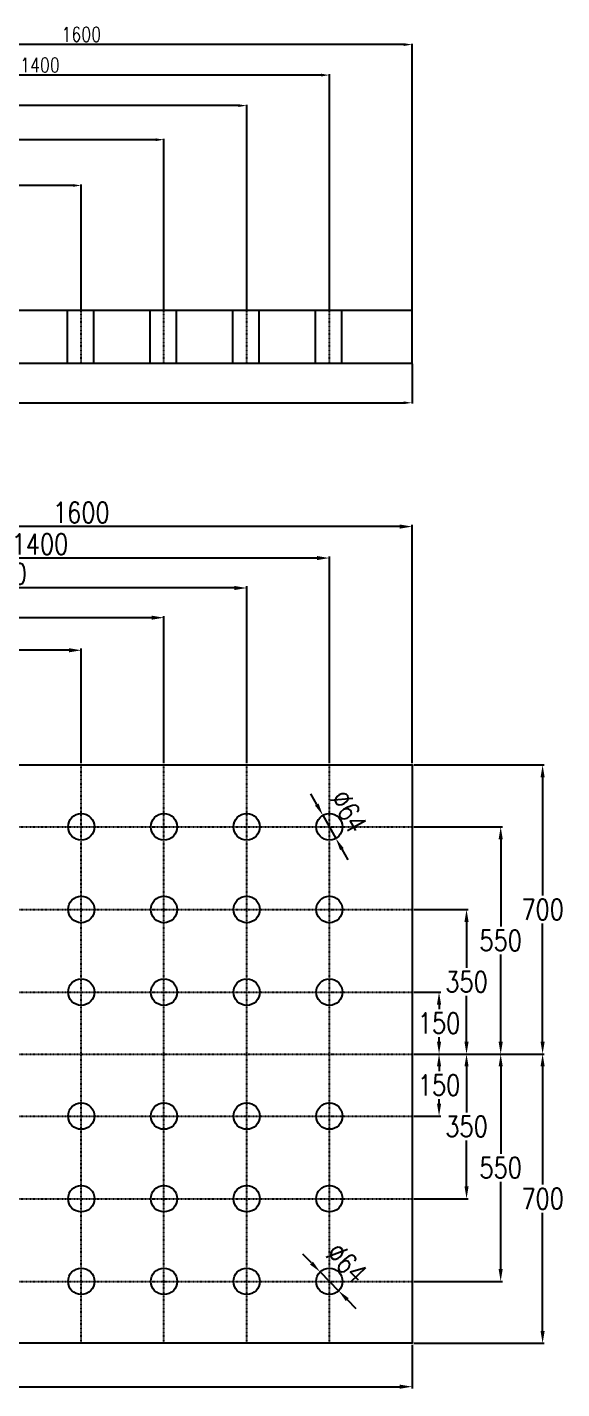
# Model space of a CAD drawing. Header units: millimetres. Extents: x 1541 to 289025, y -12015 to 47026.
# Drawn here: x 4525 to 5818, y 7013 to 10308 of the extents above; entities that cross this region are included whole.
import ezdxf

# ---------------------------------------------------------------- set-up
doc = ezdxf.new("R2010")
doc.units = ezdxf.units.MM
doc.header["$LTSCALE"] = 0.1
doc.linetypes.add('DASHDOT', pattern=[25.4, 12.7, -6.35, 0, -6.35])
for name, color, linetype in [('COTAS', 8, 'Continuous'), ('EJE PERNOS', 1, 'DASHDOT'), ('PERNOS', 3, 'Continuous'), ('PLATINA', 5, 'Continuous')]:
    doc.layers.add(name, color=color, linetype=linetype)
doc.styles.add('CNI_COTAS', font='romans.shx', dxfattribs={"width": 0.8})
doc.dimstyles.new('1.2', dxfattribs={"dimscale": 0, "dimtxt": 35, "dimasz": 20, "dimexe": 2, "dimexo": 2, "dimgap": 7, "dimtad": 1, "dimdec": 0, "dimzin": 4, "dimdsep": 46, "dimtxsty": 'CNI_COTAS', "dimcen": 0, "dimclrd": 256, "dimclrt": 3, "dimadec": 0, "dimazin": 0, "dimtfac": 1, "dimtdec": 0, "dimtmove": 2, "dimatfit": 0, "dimfxl": 0.05, "dimtolj": 1, "dimtzin": 0, "dimarcsym": 1})
doc.dimstyles.new('1.3', dxfattribs={"dimscale": 0, "dimtxt": 50, "dimasz": 30, "dimexe": 4, "dimexo": 4, "dimgap": 9, "dimtad": 1, "dimdec": 0, "dimzin": 4, "dimdsep": 46, "dimtxsty": 'CNI_COTAS', "dimcen": 0, "dimclrd": 256, "dimclrt": 3, "dimadec": 0, "dimazin": 0, "dimtfac": 1, "dimtdec": 0, "dimtmove": 2, "dimatfit": 0, "dimfxl": 0.05, "dimtolj": 1, "dimtzin": 0, "dimarcsym": 0})

# ---------------------------------------------------------------- blocks, each defined once
blk = doc.blocks.new('*D3672')
at = {"layer": 'COTAS', "color": 0, "lineweight": -2, "transparency": 16777216}
for p, q in [((2256.1, 9493.4), (2256.1, 9397.4)), ((5456.1, 9493.4), (5456.1, 9397.4))]:
    blk.add_line(p, q, dxfattribs=at)
at = {"layer": 'COTAS', "lineweight": -2, "transparency": 16777216}
blk.add_line((2276.1, 9399.4), (5436.1, 9399.4), dxfattribs=at)
at = {"layer": 'COTAS', "transparency": 16777216}
for points in [[(2276.1, 9402.8), (2276.1, 9396.1), (2256.1, 9399.4)], [(5436.1, 9402.8), (5436.1, 9396.1), (5456.1, 9399.4)]]:
    blk.add_solid(points, dxfattribs=at)
at = {"layer": 'Defpoints', "color": 0, "transparency": 16777216}
for p in [(2256.1, 9495.4), (5456.1, 9495.4), (5456.1, 9399.4)]:
    blk.add_point(p, dxfattribs=at)
at = {"layer": 'COTAS', "color": 3, "transparency": 16777216, "insert": (3856.1, 9423.9), "char_height": 35, "attachment_point": 5, "style": 'CNI_COTAS'}
blk.add_mtext('\\A1;3200', dxfattribs=at)
blk = doc.blocks.new('*D3226')
at = {"layer": 'COTAS', "color": 0, "lineweight": -2, "ltscale": 3, "transparency": 16777216}
for p, q in [((5460.1, 8373.1), (5674.5, 8373.1)), ((5460.1, 7823.1), (5674.5, 7823.1))]:
    blk.add_line(p, q, dxfattribs=at)
at = {"layer": 'COTAS', "lineweight": -2, "ltscale": 3, "transparency": 16777216}
for p, q in [((5670.5, 8343.1), (5670.5, 8132.1)), ((5670.5, 7853.1), (5670.5, 8064.1))]:
    blk.add_line(p, q, dxfattribs=at)
at = {"layer": 'COTAS', "ltscale": 3, "transparency": 16777216}
for points in [[(5665.5, 8343.1), (5675.5, 8343.1), (5670.5, 8373.1)], [(5665.5, 7853.1), (5675.5, 7853.1), (5670.5, 7823.1)]]:
    blk.add_solid(points, dxfattribs=at)
at = {"layer": 'Defpoints', "color": 0, "ltscale": 3, "transparency": 16777216}
for p in [(5456.1, 8373.1), (5456.1, 7823.1), (5670.5, 7823.1)]:
    blk.add_point(p, dxfattribs=at)
at = {"layer": 'COTAS', "color": 3, "ltscale": 3, "transparency": 16777216, "insert": (5670.5, 8098.1), "char_height": 50, "attachment_point": 5, "rotation": 0.2, "style": 'CNI_COTAS'}
blk.add_mtext('\\A1;550', dxfattribs=at)
blk = doc.blocks.new('*D3653')
at = {"layer": 'COTAS', "color": 0, "lineweight": -2, "transparency": 16777216}
for p, q in [((2256.1, 7119.1), (2256.1, 7014.1)), ((5456.1, 7119.1), (5456.1, 7014.1))]:
    blk.add_line(p, q, dxfattribs=at)
at = {"layer": 'COTAS', "lineweight": -2, "transparency": 16777216}
blk.add_line((2286.1, 7018.1), (5426.1, 7018.1), dxfattribs=at)
at = {"layer": 'COTAS', "transparency": 16777216}
for points in [[(2286.1, 7023.1), (2286.1, 7013.1), (2256.1, 7018.1)], [(5426.1, 7023.1), (5426.1, 7013.1), (5456.1, 7018.1)]]:
    blk.add_solid(points, dxfattribs=at)
at = {"layer": 'Defpoints', "color": 0, "transparency": 16777216}
for p in [(2256.1, 7123.1), (5456.1, 7123.1), (5456.1, 7018.1)]:
    blk.add_point(p, dxfattribs=at)
at = {"layer": 'COTAS', "color": 3, "transparency": 16777216, "insert": (3856.1, 7052.1), "char_height": 50, "attachment_point": 5, "style": 'CNI_COTAS'}
blk.add_mtext('\\A1;3200', dxfattribs=at)
blk = doc.blocks.new('*D3227')
at = {"layer": 'COTAS', "color": 0, "lineweight": -2, "ltscale": 3, "transparency": 16777216}
for p, q in [((5460.1, 7823.1), (5525.4, 7823.1)), ((5460.1, 7673.1), (5525.4, 7673.1))]:
    blk.add_line(p, q, dxfattribs=at)
at = {"layer": 'COTAS', "lineweight": -2, "ltscale": 3, "transparency": 16777216}
for p, q in [((5521.4, 7793.1), (5521.4, 7782.1)), ((5521.4, 7703.1), (5521.4, 7714.1))]:
    blk.add_line(p, q, dxfattribs=at)
at = {"layer": 'COTAS', "ltscale": 3, "transparency": 16777216}
for points in [[(5516.4, 7793.1), (5526.4, 7793.1), (5521.4, 7823.1)], [(5516.4, 7703.1), (5526.4, 7703.1), (5521.4, 7673.1)]]:
    blk.add_solid(points, dxfattribs=at)
at = {"layer": 'Defpoints', "color": 0, "ltscale": 3, "transparency": 16777216}
for p in [(5456.1, 7823.1), (5521.4, 7823.1), (5456.1, 7673.1)]:
    blk.add_point(p, dxfattribs=at)
at = {"layer": 'COTAS', "color": 3, "ltscale": 3, "transparency": 16777216, "insert": (5521.4, 7748.1), "char_height": 50, "attachment_point": 5, "rotation": 0.2, "style": 'CNI_COTAS'}
blk.add_mtext('\\A1;150', dxfattribs=at)
blk = doc.blocks.new('*D3228')
at = {"layer": 'COTAS', "color": 0, "lineweight": -2, "ltscale": 3, "transparency": 16777216}
for p, q in [((5460.1, 7823.1), (5591.9, 7823.1)), ((5460.1, 7473.1), (5591.9, 7473.1))]:
    blk.add_line(p, q, dxfattribs=at)
at = {"layer": 'COTAS', "lineweight": -2, "ltscale": 3, "transparency": 16777216}
for p, q in [((5587.9, 7793.1), (5587.9, 7682.1)), ((5587.9, 7503.1), (5587.9, 7614.1))]:
    blk.add_line(p, q, dxfattribs=at)
at = {"layer": 'COTAS', "ltscale": 3, "transparency": 16777216}
for points in [[(5582.9, 7793.1), (5592.9, 7793.1), (5587.9, 7823.1)], [(5582.9, 7503.1), (5592.9, 7503.1), (5587.9, 7473.1)]]:
    blk.add_solid(points, dxfattribs=at)
at = {"layer": 'Defpoints', "color": 0, "ltscale": 3, "transparency": 16777216}
for p in [(5456.1, 7823.1), (5587.9, 7823.1), (5456.1, 7473.1)]:
    blk.add_point(p, dxfattribs=at)
at = {"layer": 'COTAS', "color": 3, "ltscale": 3, "transparency": 16777216, "insert": (5587.9, 7648.1), "char_height": 50, "attachment_point": 5, "rotation": 0.2, "style": 'CNI_COTAS'}
blk.add_mtext('\\A1;350', dxfattribs=at)
blk = doc.blocks.new('*D3229')
at = {"layer": 'COTAS', "color": 0, "lineweight": -2, "ltscale": 3, "transparency": 16777216}
for p, q in [((5460.1, 7823.1), (5674.5, 7823.1)), ((5460.1, 7273.1), (5674.5, 7273.1))]:
    blk.add_line(p, q, dxfattribs=at)
at = {"layer": 'COTAS', "lineweight": -2, "ltscale": 3, "transparency": 16777216}
for p, q in [((5670.5, 7793.1), (5670.5, 7582.1)), ((5670.5, 7303.1), (5670.5, 7514.1))]:
    blk.add_line(p, q, dxfattribs=at)
at = {"layer": 'COTAS', "ltscale": 3, "transparency": 16777216}
for points in [[(5665.5, 7793.1), (5675.5, 7793.1), (5670.5, 7823.1)], [(5665.5, 7303.1), (5675.5, 7303.1), (5670.5, 7273.1)]]:
    blk.add_solid(points, dxfattribs=at)
at = {"layer": 'Defpoints', "color": 0, "ltscale": 3, "transparency": 16777216}
for p in [(5456.1, 7823.1), (5670.5, 7823.1), (5456.1, 7273.1)]:
    blk.add_point(p, dxfattribs=at)
at = {"layer": 'COTAS', "color": 3, "ltscale": 3, "transparency": 16777216, "insert": (5670.5, 7548.1), "char_height": 50, "attachment_point": 5, "rotation": 0.2, "style": 'CNI_COTAS'}
blk.add_mtext('\\A1;550', dxfattribs=at)
blk = doc.blocks.new('*D3230')
at = {"layer": 'COTAS', "color": 0, "lineweight": -2, "ltscale": 3, "transparency": 16777216}
for p, q in [((5460.1, 7823.1), (5775.9, 7823.1)), ((5460.1, 7123.1), (5775.9, 7123.1))]:
    blk.add_line(p, q, dxfattribs=at)
at = {"layer": 'COTAS', "lineweight": -2, "ltscale": 3, "transparency": 16777216}
for p, q in [((5771.9, 7793.1), (5771.9, 7507.1)), ((5771.9, 7153.1), (5771.9, 7439.1))]:
    blk.add_line(p, q, dxfattribs=at)
at = {"layer": 'COTAS', "ltscale": 3, "transparency": 16777216}
for points in [[(5766.9, 7793.1), (5776.9, 7793.1), (5771.9, 7823.1)], [(5766.9, 7153.1), (5776.9, 7153.1), (5771.9, 7123.1)]]:
    blk.add_solid(points, dxfattribs=at)
at = {"layer": 'Defpoints', "color": 0, "ltscale": 3, "transparency": 16777216}
for p in [(5456.1, 7823.1), (5771.9, 7823.1), (5456.1, 7123.1)]:
    blk.add_point(p, dxfattribs=at)
at = {"layer": 'COTAS', "color": 3, "ltscale": 3, "transparency": 16777216, "insert": (5771.9, 7473.1), "char_height": 50, "attachment_point": 5, "rotation": 0.2, "style": 'CNI_COTAS'}
blk.add_mtext('\\A1;700', dxfattribs=at)
blk = doc.blocks.new('*D3234')
at = {"layer": 'COTAS', "color": 0, "lineweight": -2, "ltscale": 3, "transparency": 16777216}
for p, q in [((3856.1, 8527.1), (3856.1, 8804.4)), ((4656.1, 8527.1), (4656.1, 8804.4))]:
    blk.add_line(p, q, dxfattribs=at)
at = {"layer": 'COTAS', "lineweight": -2, "ltscale": 3, "transparency": 16777216}
blk.add_line((4626.1, 8800.4), (3886.1, 8800.4), dxfattribs=at)
at = {"layer": 'COTAS', "ltscale": 3, "transparency": 16777216}
for points in [[(3886.1, 8805.4), (3886.1, 8795.4), (3856.1, 8800.4)], [(4626.1, 8805.4), (4626.1, 8795.4), (4656.1, 8800.4)]]:
    blk.add_solid(points, dxfattribs=at)
at = {"layer": 'Defpoints', "color": 0, "ltscale": 3, "transparency": 16777216}
for p in [(3856.1, 8800.4), (3856.1, 8523.1), (4656.1, 8523.1)]:
    blk.add_point(p, dxfattribs=at)
at = {"layer": 'COTAS', "color": 3, "ltscale": 3, "transparency": 16777216, "insert": (4256.1, 8834.4), "char_height": 50, "attachment_point": 5, "style": 'CNI_COTAS'}
blk.add_mtext('\\A1;800', dxfattribs=at)
blk = doc.blocks.new('*D3235')
at = {"layer": 'COTAS', "color": 0, "lineweight": -2, "ltscale": 3, "transparency": 16777216}
for p, q in [((3856.1, 8409.1), (3856.1, 8883.3)), ((4856.1, 8527.1), (4856.1, 8883.3))]:
    blk.add_line(p, q, dxfattribs=at)
at = {"layer": 'COTAS', "lineweight": -2, "ltscale": 3, "transparency": 16777216}
blk.add_line((4826.1, 8879.3), (3886.1, 8879.3), dxfattribs=at)
at = {"layer": 'COTAS', "ltscale": 3, "transparency": 16777216}
for points in [[(3886.1, 8884.3), (3886.1, 8874.3), (3856.1, 8879.3)], [(4826.1, 8884.3), (4826.1, 8874.3), (4856.1, 8879.3)]]:
    blk.add_solid(points, dxfattribs=at)
at = {"layer": 'Defpoints', "color": 0, "ltscale": 3, "transparency": 16777216}
for p in [(3856.1, 8879.3), (4856.1, 8523.1), (3856.1, 8405.1)]:
    blk.add_point(p, dxfattribs=at)
at = {"layer": 'COTAS', "color": 3, "ltscale": 3, "transparency": 16777216, "insert": (4356.1, 8913.3), "char_height": 50, "attachment_point": 5, "style": 'CNI_COTAS'}
blk.add_mtext('\\A1;1000', dxfattribs=at)
blk = doc.blocks.new('*D3236')
at = {"layer": 'COTAS', "color": 0, "lineweight": -2, "ltscale": 3, "transparency": 16777216}
for p, q in [((3856.1, 8527.1), (3856.1, 8955.2)), ((5056.1, 8527.1), (5056.1, 8955.2))]:
    blk.add_line(p, q, dxfattribs=at)
at = {"layer": 'COTAS', "lineweight": -2, "ltscale": 3, "transparency": 16777216}
blk.add_line((5026.1, 8951.2), (3886.1, 8951.2), dxfattribs=at)
at = {"layer": 'COTAS', "ltscale": 3, "transparency": 16777216}
for points in [[(3886.1, 8956.2), (3886.1, 8946.2), (3856.1, 8951.2)], [(5026.1, 8956.2), (5026.1, 8946.2), (5056.1, 8951.2)]]:
    blk.add_solid(points, dxfattribs=at)
at = {"layer": 'Defpoints', "color": 0, "ltscale": 3, "transparency": 16777216}
for p in [(3856.1, 8951.2), (3856.1, 8523.1), (5056.1, 8523.1)]:
    blk.add_point(p, dxfattribs=at)
at = {"layer": 'COTAS', "color": 3, "ltscale": 3, "transparency": 16777216, "insert": (4456.1, 8985.2), "char_height": 50, "attachment_point": 5, "style": 'CNI_COTAS'}
blk.add_mtext('\\A1;1200', dxfattribs=at)
blk = doc.blocks.new('*D3237')
at = {"layer": 'COTAS', "color": 0, "lineweight": -2, "ltscale": 3, "transparency": 16777216}
for p, q in [((3856.1, 8527.1), (3856.1, 9027.6)), ((5256.1, 8527.1), (5256.1, 9027.6))]:
    blk.add_line(p, q, dxfattribs=at)
at = {"layer": 'COTAS', "lineweight": -2, "ltscale": 3, "transparency": 16777216}
blk.add_line((5226.1, 9023.6), (3886.1, 9023.6), dxfattribs=at)
at = {"layer": 'COTAS', "ltscale": 3, "transparency": 16777216}
for points in [[(3886.1, 9028.6), (3886.1, 9018.6), (3856.1, 9023.6)], [(5226.1, 9028.6), (5226.1, 9018.6), (5256.1, 9023.6)]]:
    blk.add_solid(points, dxfattribs=at)
at = {"layer": 'Defpoints', "color": 0, "ltscale": 3, "transparency": 16777216}
for p in [(3856.1, 9023.6), (3856.1, 8523.1), (5256.1, 8523.1)]:
    blk.add_point(p, dxfattribs=at)
at = {"layer": 'COTAS', "color": 3, "ltscale": 3, "transparency": 16777216, "insert": (4556.1, 9057.6), "char_height": 50, "attachment_point": 5, "style": 'CNI_COTAS'}
blk.add_mtext('\\A1;1400', dxfattribs=at)
blk = doc.blocks.new('*D3656')
at = {"layer": 'COTAS', "color": 0, "lineweight": -2, "ltscale": 3, "transparency": 16777216}
for p, q in [((3856.1, 8527.1), (3856.1, 9103.8)), ((5456.1, 8527.1), (5456.1, 9103.8))]:
    blk.add_line(p, q, dxfattribs=at)
at = {"layer": 'COTAS', "lineweight": -2, "ltscale": 3, "transparency": 16777216}
blk.add_line((5426.1, 9099.8), (3886.1, 9099.8), dxfattribs=at)
at = {"layer": 'COTAS', "ltscale": 3, "transparency": 16777216}
for points in [[(3886.1, 9104.8), (3886.1, 9094.8), (3856.1, 9099.8)], [(5426.1, 9104.8), (5426.1, 9094.8), (5456.1, 9099.8)]]:
    blk.add_solid(points, dxfattribs=at)
at = {"layer": 'Defpoints', "color": 0, "ltscale": 3, "transparency": 16777216}
for p in [(3856.1, 9099.8), (3856.1, 8523.1), (5456.1, 8523.1)]:
    blk.add_point(p, dxfattribs=at)
at = {"layer": 'COTAS', "color": 3, "ltscale": 3, "transparency": 16777216, "insert": (4656.1, 9133.8), "char_height": 50, "attachment_point": 5, "style": 'CNI_COTAS'}
blk.add_mtext('\\A1;1600', dxfattribs=at)
blk = doc.blocks.new('*D3246')
at = {"layer": 'COTAS', "color": 0, "lineweight": -2, "ltscale": 3, "transparency": 16777216}
for p, q in [((5460.1, 7973.1), (5525.4, 7973.1)), ((5460.1, 7823.1), (5525.4, 7823.1))]:
    blk.add_line(p, q, dxfattribs=at)
at = {"layer": 'COTAS', "lineweight": -2, "ltscale": 3, "transparency": 16777216}
for p, q in [((5521.4, 7943.1), (5521.4, 7932.1)), ((5521.4, 7853.1), (5521.4, 7864.1))]:
    blk.add_line(p, q, dxfattribs=at)
at = {"layer": 'COTAS', "ltscale": 3, "transparency": 16777216}
for points in [[(5516.4, 7943.1), (5526.4, 7943.1), (5521.4, 7973.1)], [(5516.4, 7853.1), (5526.4, 7853.1), (5521.4, 7823.1)]]:
    blk.add_solid(points, dxfattribs=at)
at = {"layer": 'Defpoints', "color": 0, "ltscale": 3, "transparency": 16777216}
for p in [(5456.1, 7973.1), (5456.1, 7823.1), (5521.4, 7823.1)]:
    blk.add_point(p, dxfattribs=at)
at = {"layer": 'COTAS', "color": 3, "ltscale": 3, "transparency": 16777216, "insert": (5521.4, 7898.1), "char_height": 50, "attachment_point": 5, "rotation": 0.2, "style": 'CNI_COTAS'}
blk.add_mtext('\\A1;150', dxfattribs=at)
blk = doc.blocks.new('*D3247')
at = {"layer": 'COTAS', "color": 0, "lineweight": -2, "ltscale": 3, "transparency": 16777216}
for p, q in [((5460.1, 8173.1), (5591.9, 8173.1)), ((5460.1, 7823.1), (5591.9, 7823.1))]:
    blk.add_line(p, q, dxfattribs=at)
at = {"layer": 'COTAS', "lineweight": -2, "ltscale": 3, "transparency": 16777216}
for p, q in [((5587.9, 8143.1), (5587.9, 8032.1)), ((5587.9, 7853.1), (5587.9, 7964.1))]:
    blk.add_line(p, q, dxfattribs=at)
at = {"layer": 'COTAS', "ltscale": 3, "transparency": 16777216}
for points in [[(5582.9, 8143.1), (5592.9, 8143.1), (5587.9, 8173.1)], [(5582.9, 7853.1), (5592.9, 7853.1), (5587.9, 7823.1)]]:
    blk.add_solid(points, dxfattribs=at)
at = {"layer": 'Defpoints', "color": 0, "ltscale": 3, "transparency": 16777216}
for p in [(5456.1, 8173.1), (5456.1, 7823.1), (5587.9, 7823.1)]:
    blk.add_point(p, dxfattribs=at)
at = {"layer": 'COTAS', "color": 3, "ltscale": 3, "transparency": 16777216, "insert": (5587.9, 7998.1), "char_height": 50, "attachment_point": 5, "rotation": 0.2, "style": 'CNI_COTAS'}
blk.add_mtext('\\A1;350', dxfattribs=at)
blk = doc.blocks.new('*D3248')
at = {"layer": 'COTAS', "color": 0, "lineweight": -2, "ltscale": 3, "transparency": 16777216}
for p, q in [((5460.1, 8523.1), (5775.9, 8523.1)), ((5460.1, 7823.1), (5775.9, 7823.1))]:
    blk.add_line(p, q, dxfattribs=at)
at = {"layer": 'COTAS', "lineweight": -2, "ltscale": 3, "transparency": 16777216}
for p, q in [((5771.9, 8493.1), (5771.9, 8207.1)), ((5771.9, 7853.1), (5771.9, 8139.1))]:
    blk.add_line(p, q, dxfattribs=at)
at = {"layer": 'COTAS', "ltscale": 3, "transparency": 16777216}
for points in [[(5766.9, 8493.1), (5776.9, 8493.1), (5771.9, 8523.1)], [(5766.9, 7853.1), (5776.9, 7853.1), (5771.9, 7823.1)]]:
    blk.add_solid(points, dxfattribs=at)
at = {"layer": 'Defpoints', "color": 0, "ltscale": 3, "transparency": 16777216}
for p in [(5456.1, 8523.1), (5456.1, 7823.1), (5771.9, 7823.1)]:
    blk.add_point(p, dxfattribs=at)
at = {"layer": 'COTAS', "color": 3, "ltscale": 3, "transparency": 16777216, "insert": (5771.9, 8173.1), "char_height": 50, "attachment_point": 5, "rotation": 0.2, "style": 'CNI_COTAS'}
blk.add_mtext('\\A1;700', dxfattribs=at)
blk = doc.blocks.new('*D3658')
at = {"layer": 'COTAS', "lineweight": -2, "ltscale": 3, "transparency": 16777216}
for p, q in [((5225.7, 8427.2), (5211, 8453.3)), ((5240.4, 8401), (5271.7, 8345.2)), ((5286.4, 8319.1), (5301.1, 8292.9))]:
    blk.add_line(p, q, dxfattribs=at)
at = {"layer": 'COTAS', "ltscale": 3, "transparency": 16777216}
for points in [[(5230, 8429.6), (5221.3, 8424.7), (5240.4, 8401)], [(5290.8, 8321.5), (5282.1, 8316.6), (5271.7, 8345.2)]]:
    blk.add_solid(points, dxfattribs=at)
at = {"layer": 'Defpoints', "color": 0, "ltscale": 3, "transparency": 16777216}
for p in [(5240.4, 8401), (5271.7, 8345.2)]:
    blk.add_point(p, dxfattribs=at)
at = {"layer": 'COTAS', "color": 3, "ltscale": 3, "transparency": 16777216, "insert": (5302.8, 8410), "char_height": 50, "attachment_point": 5, "rotation": 299.3394, "style": 'CNI_COTAS'}
blk.add_mtext('\\A1;∅64', dxfattribs=at)
blk = doc.blocks.new('*D3659')
at = {"layer": 'COTAS', "lineweight": -2, "ltscale": 3, "transparency": 16777216}
for p, q in [((5212.7, 7317.5), (5191.7, 7338.9)), ((5233.7, 7296), (5278.4, 7250.3)), ((5299.4, 7228.8), (5320.4, 7207.3))]:
    blk.add_line(p, q, dxfattribs=at)
at = {"layer": 'COTAS', "ltscale": 3, "transparency": 16777216}
for points in [[(5216.3, 7321), (5209.1, 7314), (5233.7, 7296)], [(5303, 7232.3), (5295.8, 7225.3), (5278.4, 7250.3)]]:
    blk.add_solid(points, dxfattribs=at)
at = {"layer": 'Defpoints', "color": 0, "ltscale": 3, "transparency": 16777216}
for p in [(5233.7, 7296), (5278.4, 7250.3)]:
    blk.add_point(p, dxfattribs=at)
at = {"layer": 'COTAS', "color": 3, "ltscale": 3, "transparency": 16777216, "insert": (5297.9, 7316.7), "char_height": 50, "attachment_point": 5, "rotation": 314.3549, "style": 'CNI_COTAS'}
blk.add_mtext('\\A1;∅64', dxfattribs=at)
blk = doc.blocks.new('*D3664')
at = {"layer": 'COTAS', "color": 0, "lineweight": -2, "transparency": 16777216}
for p, q in [((3856.1, 9624.4), (3856.1, 9927.4)), ((4656.1, 9624.4), (4656.1, 9927.4))]:
    blk.add_line(p, q, dxfattribs=at)
at = {"layer": 'COTAS', "lineweight": -2, "transparency": 16777216}
blk.add_line((4636.1, 9925.4), (3876.1, 9925.4), dxfattribs=at)
at = {"layer": 'COTAS', "transparency": 16777216}
for points in [[(3876.1, 9928.7), (3876.1, 9922.1), (3856.1, 9925.4)], [(4636.1, 9928.7), (4636.1, 9922.1), (4656.1, 9925.4)]]:
    blk.add_solid(points, dxfattribs=at)
at = {"layer": 'Defpoints', "color": 0, "transparency": 16777216}
for p in [(3856.1, 9925.4), (3856.1, 9622.4), (4656.1, 9622.4)]:
    blk.add_point(p, dxfattribs=at)
at = {"layer": 'COTAS', "color": 3, "transparency": 16777216, "insert": (4256.1, 9949.9), "char_height": 35, "attachment_point": 5, "style": 'CNI_COTAS'}
blk.add_mtext('\\A1;800', dxfattribs=at)
blk = doc.blocks.new('*D3665')
at = {"layer": 'COTAS', "color": 0, "lineweight": -2, "transparency": 16777216}
for p, q in [((3856.1, 9624.4), (3856.1, 10038.2)), ((4856.1, 9624.4), (4856.1, 10038.2))]:
    blk.add_line(p, q, dxfattribs=at)
at = {"layer": 'COTAS', "lineweight": -2, "transparency": 16777216}
blk.add_line((4836.1, 10036.2), (3876.1, 10036.2), dxfattribs=at)
at = {"layer": 'COTAS', "transparency": 16777216}
for points in [[(3876.1, 10039.5), (3876.1, 10032.8), (3856.1, 10036.2)], [(4836.1, 10039.5), (4836.1, 10032.8), (4856.1, 10036.2)]]:
    blk.add_solid(points, dxfattribs=at)
at = {"layer": 'Defpoints', "color": 0, "transparency": 16777216}
for p in [(3856.1, 10036.2), (3856.1, 9622.4), (4856.1, 9622.4)]:
    blk.add_point(p, dxfattribs=at)
at = {"layer": 'COTAS', "color": 3, "transparency": 16777216, "insert": (4356.1, 10060.7), "char_height": 35, "attachment_point": 5, "style": 'CNI_COTAS'}
blk.add_mtext('\\A1;1000', dxfattribs=at)
blk = doc.blocks.new('*D3666')
at = {"layer": 'COTAS', "color": 0, "lineweight": -2, "transparency": 16777216}
for p, q in [((3856.1, 9624.4), (3856.1, 10120.7)), ((5056.1, 9624.4), (5056.1, 10120.7))]:
    blk.add_line(p, q, dxfattribs=at)
at = {"layer": 'COTAS', "lineweight": -2, "transparency": 16777216}
blk.add_line((5036.1, 10118.7), (3876.1, 10118.7), dxfattribs=at)
at = {"layer": 'COTAS', "transparency": 16777216}
for points in [[(3876.1, 10122), (3876.1, 10115.3), (3856.1, 10118.7)], [(5036.1, 10122), (5036.1, 10115.3), (5056.1, 10118.7)]]:
    blk.add_solid(points, dxfattribs=at)
at = {"layer": 'Defpoints', "color": 0, "transparency": 16777216}
for p in [(3856.1, 10118.7), (3856.1, 9622.4), (5056.1, 9622.4)]:
    blk.add_point(p, dxfattribs=at)
at = {"layer": 'COTAS', "color": 3, "transparency": 16777216, "insert": (4456.1, 10143.2), "char_height": 35, "attachment_point": 5, "style": 'CNI_COTAS'}
blk.add_mtext('\\A1;1200', dxfattribs=at)
blk = doc.blocks.new('*D3667')
at = {"layer": 'COTAS', "color": 0, "lineweight": -2, "transparency": 16777216}
for p, q in [((3856.1, 9624.4), (3856.1, 10194.5)), ((5256.1, 9624.4), (5256.1, 10194.5))]:
    blk.add_line(p, q, dxfattribs=at)
at = {"layer": 'COTAS', "lineweight": -2, "transparency": 16777216}
blk.add_line((5236.1, 10192.5), (3876.1, 10192.5), dxfattribs=at)
at = {"layer": 'COTAS', "transparency": 16777216}
for points in [[(3876.1, 10195.9), (3876.1, 10189.2), (3856.1, 10192.5)], [(5236.1, 10195.9), (5236.1, 10189.2), (5256.1, 10192.5)]]:
    blk.add_solid(points, dxfattribs=at)
at = {"layer": 'Defpoints', "color": 0, "transparency": 16777216}
for p in [(3856.1, 10192.5), (3856.1, 9622.4), (5256.1, 9622.4)]:
    blk.add_point(p, dxfattribs=at)
at = {"layer": 'COTAS', "color": 3, "transparency": 16777216, "insert": (4556.1, 10217), "char_height": 35, "attachment_point": 5, "style": 'CNI_COTAS'}
blk.add_mtext('\\A1;1400', dxfattribs=at)
blk = doc.blocks.new('*D3668')
at = {"layer": 'COTAS', "color": 0, "lineweight": -2, "transparency": 16777216}
for p, q in [((3856.1, 9624.4), (3856.1, 10268.4)), ((5456.1, 9624.4), (5456.1, 10268.4))]:
    blk.add_line(p, q, dxfattribs=at)
at = {"layer": 'COTAS', "lineweight": -2, "transparency": 16777216}
blk.add_line((5436.1, 10266.4), (3876.1, 10266.4), dxfattribs=at)
at = {"layer": 'COTAS', "transparency": 16777216}
for points in [[(3876.1, 10269.7), (3876.1, 10263), (3856.1, 10266.4)], [(5436.1, 10269.7), (5436.1, 10263), (5456.1, 10266.4)]]:
    blk.add_solid(points, dxfattribs=at)
at = {"layer": 'Defpoints', "color": 0, "transparency": 16777216}
for p in [(3856.1, 10266.4), (3856.1, 9622.4), (5456.1, 9622.4)]:
    blk.add_point(p, dxfattribs=at)
at = {"layer": 'COTAS', "color": 3, "transparency": 16777216, "insert": (4656.1, 10290.9), "char_height": 35, "attachment_point": 5, "style": 'CNI_COTAS'}
blk.add_mtext('\\A1;1600', dxfattribs=at)
blk = doc.blocks.new('A$C3a5a2e85')
at = {"layer": 'EJE PERNOS'}
for p, q in [((4656.1, 9495.4), (4656.1, 9622.4)), ((4856.1, 9495.4), (4856.1, 9622.4)), ((5056.1, 9495.4), (5056.1, 9622.4)), ((5256.1, 9495.4), (5256.1, 9622.4)), ((4656.1, 7123.1), (4656.1, 8523.1)), ((4856.1, 7123.1), (4856.1, 8523.1)), ((5056.1, 7123.1), (5056.1, 8523.1)), ((5256.1, 7123.1), (5256.1, 8523.1)), ((2256.1, 8373.1), (5456.1, 8373.1)), ((2256.1, 8173.1), (5456.1, 8173.1)), ((2256.1, 7973.1), (5456.1, 7973.1)), ((2256.1, 7673.1), (5456.1, 7673.1)), ((2256.1, 7473.1), (5456.1, 7473.1)), ((2256.1, 7273.1), (5456.1, 7273.1))]:
    blk.add_line(p, q, dxfattribs=at)
at = {"layer": 'EJE PERNOS', "color": 4}
blk.add_line((2256.1, 7823.1), (5456.1, 7823.1), dxfattribs=at)
at = {"layer": 'PERNOS', "ltscale": 3}
for p, q in [((4622.6, 9495.4), (4622.6, 9622.4)), ((4686.6, 9495.4), (4686.6, 9622.4)), ((4822.6, 9495.4), (4822.6, 9622.4)), ((4886.6, 9495.4), (4886.6, 9622.4)), ((5022.6, 9495.4), (5022.6, 9622.4)), ((5086.6, 9495.4), (5086.6, 9622.4)), ((5222.6, 9495.4), (5222.6, 9622.4)), ((5286.6, 9495.4), (5286.6, 9622.4))]:
    blk.add_line(p, q, dxfattribs=at)
for centre in [(4656.1, 8373.1), (4856.1, 8373.1), (5056.1, 8373.1), (5256.1, 8373.1), (4656.1, 8173.1), (4856.1, 8173.1), (5056.1, 8173.1), (5256.1, 8173.1), (4656.1, 7973.1), (4856.1, 7973.1), (5056.1, 7973.1), (5256.1, 7973.1), (4656.1, 7673.1), (4856.1, 7673.1), (5056.1, 7673.1), (5256.1, 7673.1), (4656.1, 7473.1), (4856.1, 7473.1), (5056.1, 7473.1), (5256.1, 7473.1), (4656.1, 7273.1), (4856.1, 7273.1), (5056.1, 7273.1), (5256.1, 7273.1)]:
    blk.add_circle(centre, 32, dxfattribs=at)
at = {"layer": 'PLATINA', "linetype": 'Continuous'}
for points in [[(2256.1, 9495.4), (5456.1, 9495.4), (5456.1, 9622.4), (2256.1, 9622.4)], [(2256.1, 7123.1), (2256.1, 8523.1), (5456.1, 8523.1), (5456.1, 7123.1)]]:
    blk.add_lwpolyline(points, close=True, dxfattribs=at)
at = {"layer": 'COTAS'}
for base, p1, p2, dimstyle, picture, middle in [((3856.1, 10266.4), (5456.1, 9622.4), (3856.1, 9622.4), '1.2', '*D3668', (4656.1, 10290.9)), ((3856.1, 10192.5), (5256.1, 9622.4), (3856.1, 9622.4), '1.2', '*D3667', (4556.1, 10217)), ((3856.1, 10118.7), (5056.1, 9622.4), (3856.1, 9622.4), '1.2', '*D3666', (4456.1, 10143.2)), ((3856.1, 10036.2), (4856.1, 9622.4), (3856.1, 9622.4), '1.2', '*D3665', (4356.1, 10060.7)), ((3856.1, 9925.4), (4656.1, 9622.4), (3856.1, 9622.4), '1.2', '*D3664', (4256.1, 9949.9)), ((5456.1, 9399.4), (2256.1, 9495.4), (5456.1, 9495.4), '1.2', '*D3672', (3856.1, 9423.9)), ((5456.1, 7018.1), (2256.1, 7123.1), (5456.1, 7123.1), '1.3', '*D3653', (3856.1, 7052.1))]:
    dim = blk.add_linear_dim(base=base, p1=p1, p2=p2, dimstyle=dimstyle, override={"dimscale": 1}, dxfattribs=at)
    dim.commit()
    dim.dimension.update_dxf_attribs({"geometry": picture, "text_midpoint": middle})
at = {"layer": 'COTAS', "ltscale": 3}
for base, p1, p2, picture, middle in [((3856.1, 9099.8), (5456.1, 8523.1), (3856.1, 8523.1), '*D3656', (4656.1, 9133.8)), ((3856.1, 9023.6), (5256.1, 8523.1), (3856.1, 8523.1), '*D3237', (4556.1, 9057.6)), ((3856.1, 8951.2), (5056.1, 8523.1), (3856.1, 8523.1), '*D3236', (4456.1, 8985.2)), ((3856.1, 8879.3), (4856.1, 8523.1), (3856.1, 8405.1), '*D3235', (4356.1, 8913.3)), ((3856.1, 8800.4), (4656.1, 8523.1), (3856.1, 8523.1), '*D3234', (4256.1, 8834.4))]:
    dim = blk.add_linear_dim(base=base, p1=p1, p2=p2, dimstyle='1.3', override={"dimscale": 1}, dxfattribs=at)
    dim.commit()
    dim.dimension.update_dxf_attribs({"geometry": picture, "text_midpoint": middle})
for base, p1, picture, middle in [((5771.9, 7823.1), (5456.1, 8523.1), '*D3248', (5771.9, 8173.1)), ((5670.5, 7823.1), (5456.1, 8373.1), '*D3226', (5670.5, 8098.1)), ((5587.9, 7823.1), (5456.1, 8173.1), '*D3247', (5587.9, 7998.1)), ((5521.4, 7823.1), (5456.1, 7973.1), '*D3246', (5521.4, 7898.1)), ((5521.4, 7823.1), (5456.1, 7673.1), '*D3227', (5521.4, 7748.1)), ((5587.9, 7823.1), (5456.1, 7473.1), '*D3228', (5587.9, 7648.1)), ((5670.5, 7823.1), (5456.1, 7273.1), '*D3229', (5670.5, 7548.1)), ((5771.9, 7823.1), (5456.1, 7123.1), '*D3230', (5771.9, 7473.1))]:
    dim = blk.add_linear_dim(base=base, p1=p1, p2=(5456.1, 7823.1), angle=90, dimstyle='1.3', override={"dimscale": 1}, dxfattribs=at)
    dim.commit()
    dim.dimension.update_dxf_attribs({"geometry": picture, "text_midpoint": middle, "text_rotation": 0.2})
for p1, p2, picture, middle in [((5240.4, 8401), (5271.7, 8345.2), '*D3658', (5302.8, 8410)), ((5233.7, 7296), (5278.4, 7250.3), '*D3659', (5297.9, 7316.7))]:
    dim = blk.add_diameter_dim_2p(p1=p1, p2=p2, dimstyle='1.3', override={"dimscale": 1}, dxfattribs=at)
    dim.commit()
    dim.dimension.update_dxf_attribs({"geometry": picture, "text_midpoint": middle, "dimtype": 131})

msp = doc.modelspace()

# ---------------------------------------------------------------- block references
at = {"layer": 'COTAS'}
msp.add_blockref('A$C3a5a2e85', (0, 0), dxfattribs=at)

doc.saveas('drawing.dxf')
